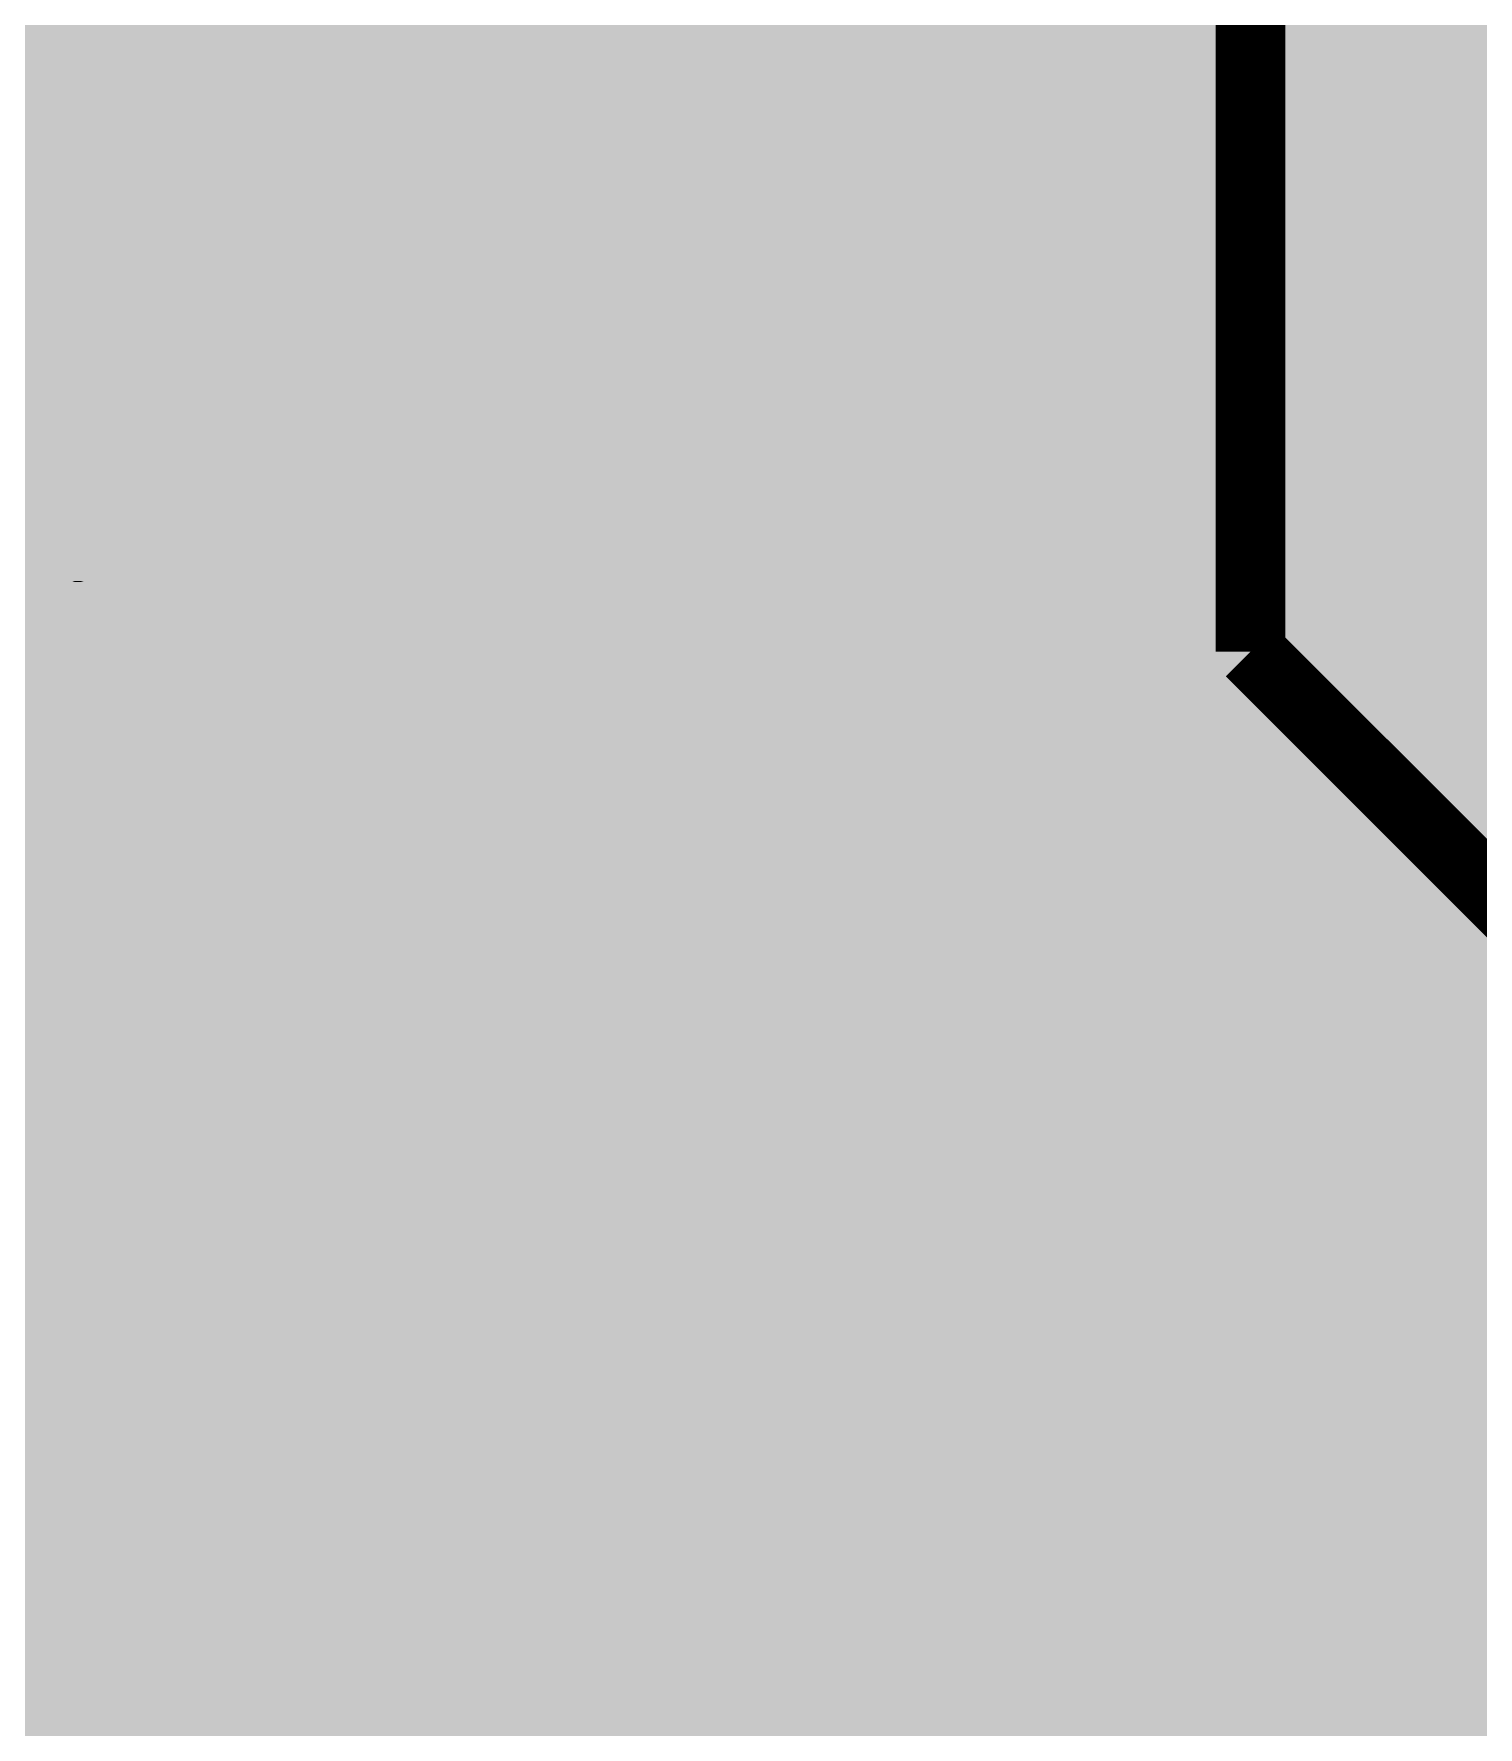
# Model space of a CAD drawing. Header units: millimetres. Extents: x -0.19 to 3.91, y -0.06 to 2.26.
# Drawn here: x 1.0373 to 1.1722, y 0.0737 to 0.2318 of the extents above; entities that cross this region are included whole.
import ezdxf

# ---------------------------------------------------------------- set-up
doc = ezdxf.new("R2010")
doc.units = ezdxf.units.MM
doc.layers.get('0').update_dxf_attribs({"linetype": 'CONTINUOUS', "lineweight": 0})
for name, color, linetype, lineweight in [('PCB_KUR_GBL', 10, 'CONTINUOUS', 0), ('PCB_KUR_GTL', 30, 'CONTINUOUS', 0), ('PCB_KUR_GTO', 163, 'CONTINUOUS', 0)]:
    doc.layers.add(name, color=color, linetype=linetype, lineweight=lineweight)

# ---------------------------------------------------------------- blocks, each defined once
blk = doc.blocks.new('ROUND_7')
h = blk.add_hatch(color=256)
edge = h.paths.add_edge_path(flags=0)
edge.add_arc((0, 0), 0.00325, 0, 360)

msp = doc.modelspace()

# ---------------------------------------------------------------- linework, layer by layer
at = {"layer": 'PCB_KUR_GBL'}
for points in [[(0.582, 0.1837), (0.582, 0.3278), (2.2638, 0.1837), (2.2638, 0.3278)], [(0.582, 0.1822), (0.582, 0.1837), (1.3307, 0.1822), (1.342, 0.1837)], [(0.582, 0.1778), (0.582, 0.1822), (1.3202, 0.1778), (1.3307, 0.1822)], [(0.582, 0.1709), (0.582, 0.1778), (1.3111, 0.1709), (1.3202, 0.1778)], [(0.582, 0.1618), (0.582, 0.1709), (1.3042, 0.1618), (1.3111, 0.1709)], [(0.582, 0.1513), (0.582, 0.1618), (1.2998, 0.1513), (1.3042, 0.1618)], [(0.582, 0.14), (0.582, 0.1513), (1.2983, 0.14), (1.2998, 0.1513)], [(0.582, 0.1287), (0.582, 0.14), (1.2998, 0.1287), (1.2983, 0.14)], [(0.582, 0.1182), (0.582, 0.1287), (1.3042, 0.1182), (1.2998, 0.1287)], [(0.582, 0.1091), (0.582, 0.1182), (1.3111, 0.1091), (1.3042, 0.1182)], [(0.582, 0.1034), (0.582, 0.1091), (1.3185, 0.1034), (1.3111, 0.1091)], [(0.582, 0.0984), (0.582, 0.1034), (1.3168, 0.0984), (1.3185, 0.1034)]]:
    msp.add_solid(points, dxfattribs=at)
at = {"layer": 'PCB_KUR_GTL', "lineweight": 211, "const_width": 0.0065}
for points in [[(1.1509, 0.1741), (1.1509, 0.6313)], [(1.1509, 0.1741), (1.185, 0.14)]]:
    msp.add_lwpolyline(points, dxfattribs=at)
at = {"layer": 'PCB_KUR_GTL'}
for points in [[(0.992, 0.2302), (0.996, 0.2329), (1.1403, 0.2302), (1.1403, 0.2329)], [(0.8736, 0.2248), (0.8736, 0.2293), (1.1403, 0.2248), (1.1403, 0.2293)], [(0.9873, 0.2293), (0.992, 0.2302), (1.1403, 0.2293), (1.1403, 0.2302)], [(0.8717, 0.2152), (0.8736, 0.2248), (1.1403, 0.2152), (1.1403, 0.2248)], [(0.8662, 0.2071), (0.8717, 0.2152), (1.1403, 0.2071), (1.1403, 0.2152)], [(0.8581, 0.2017), (0.8662, 0.2071), (1.1403, 0.2017), (1.1403, 0.2071)], [(0.8485, 0.1998), (0.8581, 0.2017), (1.1403, 0.1998), (1.1403, 0.2017)], [(0.6423, 0.1971), (0.6441, 0.1998), (1.1403, 0.1971), (1.1403, 0.1998)], [(0.6384, 0.1945), (0.6423, 0.1971), (1.1403, 0.1945), (1.1403, 0.1971)], [(0.02953, 0.1741), (0.02954, 0.1935), (1.1403, 0.1741), (1.1403, 0.1935)], [(0.6338, 0.1935), (0.6384, 0.1945), (1.1403, 0.1935), (1.1403, 0.1945)], [(0.02953, 0.1701), (0.02953, 0.1741), (1.1411, 0.1701), (1.1403, 0.1741)], [(0.02953, 0.1696), (0.02953, 0.1701), (1.14144, 0.1696), (1.1411, 0.1701)], [(0.1123, 0.1683), (0.0984, 0.1696), (1.14232, 0.1683), (1.14144, 0.1696)], [(0.11753, 0.1667), (0.1123, 0.1683), (1.1434, 0.1667), (1.14232, 0.1683)], [(0.1257, 0.1642), (0.11753, 0.1667), (1.14589, 0.1642), (1.1434, 0.1667)], [(0.138, 0.1576), (0.1257, 0.1642), (1.15247, 0.1576), (1.14589, 0.1642)], [(0.1488, 0.1488), (0.138, 0.1576), (1.16125, 0.1488), (1.15247, 0.1576)], [(0.1576, 0.138), (0.1488, 0.1488), (1.17202, 0.138), (1.16125, 0.1488)], [(0.16055, 0.1325), (0.1576, 0.138), (1.1775, 0.1325), (1.17202, 0.138)], [(0.16173, 0.1303), (0.16055, 0.1325), (1.181, 0.1303), (1.1775, 0.1325)], [(0.16216, 0.1295), (0.16173, 0.1303), (1.185, 0.1295), (1.181, 0.1303)], [(0.1642, 0.1257), (0.16216, 0.1295), (1.2449, 0.1257), (1.2449, 0.1295)], [(0.16216, 0.1295), (0.16216, 0.1295), (1.2449, 0.1295), (1.185, 0.1295)], [(0.1683, 0.1123), (0.1642, 0.1257), (1.2449, 0.1123), (1.2449, 0.1257)], [(0.1696, 0.0984), (0.1683, 0.1123), (1.2449, 0.0984), (1.2449, 0.1123)], [(0.1683, 0.0845), (0.1696, 0.0984), (1.2449, 0.0845), (1.2449, 0.0984)], [(0.1642, 0.0712), (0.1683, 0.0845), (1.2449, 0.0712), (1.2449, 0.0845)]]:
    msp.add_solid(points, dxfattribs=at)
at = {"layer": 'PCB_KUR_GTO'}
for points in [[(1.024, 0.2287), (1.0231, 0.2307), (1.20985, 0.2287), (1.2106, 0.2307)], [(1.0218, 0.2271), (1.0221, 0.2278), (1.20924, 0.2271), (1.2095, 0.2278)], [(1.0221, 0.2278), (1.0223, 0.2283), (1.2095, 0.2278), (1.20969, 0.2283)], [(1.0223, 0.2283), (1.0224, 0.2284), (1.20969, 0.2283), (1.20973, 0.2284)], [(1.0224, 0.2284), (1.024, 0.2287), (1.20973, 0.2284), (1.20984, 0.2287)], [(1.024, 0.2287), (1.024, 0.2287), (1.20984, 0.2287), (1.20985, 0.2287)], [(1.0213, 0.2259), (1.0218, 0.2271), (1.20879, 0.2259), (1.20924, 0.2271)], [(1.0205, 0.2243), (1.021, 0.2252), (1.20818, 0.2243), (1.20852, 0.2252)], [(1.021, 0.2252), (1.0213, 0.2259), (1.20852, 0.2252), (1.20879, 0.2259)], [(1.0196, 0.222), (1.0201, 0.2233), (1.20731, 0.222), (1.2078, 0.2233)], [(1.0201, 0.2233), (1.0205, 0.2243), (1.2078, 0.2233), (1.20818, 0.2243)], [(1.0191, 0.2207), (1.0196, 0.222), (1.20682, 0.2207), (1.20731, 0.222)], [(1.0183, 0.2191), (1.0191, 0.2207), (1.20622, 0.2191), (1.20682, 0.2207)], [(1.0179, 0.2181), (1.0182, 0.2186), (1.20584, 0.2181), (1.20603, 0.2186)], [(1.0182, 0.2186), (1.0183, 0.2189), (1.20603, 0.2186), (1.20614, 0.2189)], [(1.0183, 0.2189), (1.0183, 0.2191), (1.20614, 0.2189), (1.20622, 0.2191)], [(1.0172, 0.2163), (1.01756, 0.2172), (1.20512, 0.2163), (1.2055, 0.2172)], [(1.01756, 0.2172), (1.0176, 0.2173), (1.2055, 0.2172), (1.20554, 0.2173)], [(1.0176, 0.2173), (1.0179, 0.2181), (1.20554, 0.2173), (1.20584, 0.2181)], [(1.016, 0.2137), (1.0166, 0.2151), (1.20404, 0.2137), (1.20462, 0.2151)], [(1.0166, 0.2151), (1.0172, 0.2163), (1.20462, 0.2151), (1.20512, 0.2163)], [(1.0153, 0.2119), (1.016, 0.2137), (1.20328, 0.2119), (1.20404, 0.2137)], [(1.0144, 0.2099), (1.0153, 0.2119), (1.20245, 0.2099), (1.20328, 0.2119)], [(1.0134, 0.2077), (1.0144, 0.2099), (1.20153, 0.2077), (1.20245, 0.2099)], [(1.0128, 0.2062), (1.0134, 0.2077), (1.2009, 0.2062), (1.20153, 0.2077)], [(1.0124, 0.2052), (1.01264, 0.2058), (1.0381, 0.2052), (1.0399, 0.2058)], [(1.01264, 0.2058), (1.0128, 0.2062), (1.0399, 0.2058), (1.2009, 0.2062)], [(1.01211, 0.2046), (1.0124, 0.2052), (1.0363, 0.2046), (1.0381, 0.2052)], [(1.0444, 0.1817), (1.0447, 0.1819), (1.12225, 0.1817), (1.1219, 0.1819)], [(1.0447, 0.1819), (1.0453, 0.182), (1.1219, 0.1819), (1.12143, 0.182)], [(1.0453, 0.182), (1.0468, 0.1822), (1.12143, 0.182), (1.1205, 0.1822)], [(1.0468, 0.1822), (1.0484, 0.1823), (1.1205, 0.1822), (1.1198, 0.1823)], [(1.0484, 0.1823), (1.0498, 0.1825), (1.1188, 0.1823), (1.1178, 0.1825)], [(1.0484, 0.1823), (1.0484, 0.1823), (1.1198, 0.1823), (1.1188, 0.1823)], [(1.0587, 0.1825), (1.0611, 0.1826), (1.1115, 0.1825), (1.1098, 0.1826)], [(1.14883, 0.1815), (1.14904, 0.1819), (1.1891, 0.1815), (1.1885, 0.1819)], [(1.14904, 0.1819), (1.14919, 0.1822), (1.1885, 0.1819), (1.1876, 0.1822)], [(1.14919, 0.1822), (1.14925, 0.1823), (1.1876, 0.1822), (1.1863, 0.1823)], [(1.14925, 0.1823), (1.14935, 0.1825), (1.1863, 0.1823), (1.1845, 0.1825)], [(1.14935, 0.1825), (1.1494, 0.1826), (1.1824, 0.1825), (1.18082, 0.1826)], [(1.1494, 0.1826), (1.1808, 0.1826), (1.18082, 0.1826), (1.1808, 0.1826)], [(1.0398, 0.1801), (1.0403, 0.1804), (1.1235, 0.1801), (1.1235, 0.1804)], [(1.0403, 0.1804), (1.04083, 0.1806), (1.1235, 0.1804), (1.1235, 0.1806)], [(1.04083, 0.1806), (1.0411, 0.1807), (1.042, 0.1806), (1.0417, 0.1807)], [(1.042, 0.1806), (1.04228, 0.1807), (1.1235, 0.1806), (1.1233, 0.1807)], [(1.04229, 0.1807), (1.04314, 0.181), (1.1233, 0.1807), (1.1232, 0.181)], [(1.04314, 0.181), (1.044, 0.1813), (1.1232, 0.181), (1.12284, 0.1813)], [(1.044, 0.1813), (1.0441, 0.1815), (1.12284, 0.1813), (1.1226, 0.1815)], [(1.0441, 0.1815), (1.0444, 0.1817), (1.1226, 0.1815), (1.12225, 0.1817)], [(1.14806, 0.18), (1.14821, 0.1803), (1.1895, 0.18), (1.1896, 0.1803)], [(1.14821, 0.1803), (1.14827, 0.1804), (1.1896, 0.1803), (1.1896, 0.1804)], [(1.14827, 0.1804), (1.14837, 0.1806), (1.1896, 0.1804), (1.1896, 0.1806)], [(1.14837, 0.1806), (1.14842, 0.1807), (1.1896, 0.1806), (1.1896, 0.1807)], [(1.14842, 0.1807), (1.14858, 0.181), (1.1896, 0.1807), (1.1894, 0.181)], [(1.14858, 0.181), (1.14883, 0.1815), (1.1894, 0.181), (1.1891, 0.1815)], [(1.03849, 0.1782), (1.0387, 0.1787), (1.1227, 0.1782), (1.12288, 0.1787)], [(1.0387, 0.1787), (1.0392, 0.1794), (1.12288, 0.1787), (1.12313, 0.1794)], [(1.0392, 0.1794), (1.03927, 0.1796), (1.12313, 0.1794), (1.1232, 0.1796)], [(1.03927, 0.1796), (1.0393, 0.1797), (1.1232, 0.1796), (1.12326, 0.1797)], [(1.0393, 0.1797), (1.0398, 0.1801), (1.12326, 0.1797), (1.1235, 0.1801)], [(1.1472, 0.1781), (1.1474, 0.1787), (1.1886, 0.1781), (1.18893, 0.1787)], [(1.1474, 0.1787), (1.1475, 0.179), (1.18893, 0.1787), (1.1891, 0.179)], [(1.1475, 0.179), (1.1477, 0.1793), (1.1891, 0.179), (1.18922, 0.1793)], [(1.1477, 0.1793), (1.14806, 0.18), (1.18922, 0.1793), (1.1895, 0.18)], [(1.03801, 0.1769), (1.0382, 0.1775), (1.1221, 0.1769), (1.1224, 0.1775)], [(1.0382, 0.1775), (1.03849, 0.1782), (1.1224, 0.1775), (1.1227, 0.1782)], [(1.1465, 0.1765), (1.1469, 0.1774), (1.18806, 0.1765), (1.18839, 0.1774)], [(1.1469, 0.1774), (1.14703, 0.1777), (1.18839, 0.1774), (1.1885, 0.1777)], [(1.14703, 0.1777), (1.14707, 0.1778), (1.1885, 0.1777), (1.1885, 0.1778)], [(1.14707, 0.1778), (1.1472, 0.1781), (1.1885, 0.1778), (1.1886, 0.1781)], [(1.0376, 0.175), (1.0377, 0.1756), (1.1213, 0.175), (1.12156, 0.1756)], [(1.0377, 0.1759), (1.03786, 0.1764), (1.12169, 0.1759), (1.1219, 0.1764)], [(1.0377, 0.1756), (1.0377, 0.1759), (1.12156, 0.1756), (1.12169, 0.1759)], [(1.03786, 0.1764), (1.03789, 0.1765), (1.1219, 0.1764), (1.122, 0.1765)], [(1.03789, 0.1765), (1.03801, 0.1769), (1.122, 0.1765), (1.1221, 0.1769)], [(1.1459, 0.1753), (1.14615, 0.1758), (1.18756, 0.1753), (1.1878, 0.1758)], [(1.14615, 0.1758), (1.1465, 0.1765), (1.1878, 0.1758), (1.18806, 0.1765)], [(1.0374, 0.1742), (1.0376, 0.175), (1.12096, 0.1742), (1.1213, 0.175)], [(1.0374, 0.1736), (1.0374, 0.1742), (1.1207, 0.1736), (1.12096, 0.1742)], [(1.1453, 0.1739), (1.1459, 0.1753), (1.1869, 0.1739), (1.18756, 0.1753)], [(1.0374, 0.1734), (1.0374, 0.1736), (1.12062, 0.1734), (1.1207, 0.1736)], [(1.0374, 0.1733), (1.0374, 0.1734), (1.12058, 0.1733), (1.12062, 0.1734)], [(1.0376, 0.1729), (1.0374, 0.1733), (1.12042, 0.1729), (1.12058, 0.1733)], [(1.0379, 0.1723), (1.0376, 0.1729), (1.12018, 0.1723), (1.12042, 0.1729)], [(1.14458, 0.1721), (1.1447, 0.1724), (1.1861, 0.1721), (1.18628, 0.1724)], [(1.1447, 0.1724), (1.14479, 0.1726), (1.18628, 0.1724), (1.1864, 0.1726)], [(1.14479, 0.1726), (1.145, 0.1731), (1.1864, 0.1726), (1.1866, 0.1731)], [(1.145, 0.1731), (1.1452, 0.1737), (1.1866, 0.1731), (1.18682, 0.1737)], [(1.1452, 0.1737), (1.1453, 0.1739), (1.18682, 0.1737), (1.1869, 0.1739)], [(1.03797, 0.1721), (1.0379, 0.1723), (1.1201, 0.1721), (1.12018, 0.1723)], [(1.0382, 0.1714), (1.03797, 0.1721), (1.11972, 0.1714), (1.1201, 0.1721)], [(1.0383, 0.1711), (1.0382, 0.1714), (1.11956, 0.1711), (1.11972, 0.1714)], [(1.0384, 0.171), (1.0383, 0.1711), (1.1195, 0.171), (1.11956, 0.1711)], [(1.0386, 0.1708), (1.0384, 0.171), (1.11943, 0.1708), (1.1195, 0.171)], [(1.039, 0.1702), (1.0386, 0.1708), (1.11923, 0.1702), (1.11943, 0.1708)], [(1.14395, 0.1707), (1.1443, 0.1714), (1.1856, 0.1707), (1.18587, 0.1714)], [(1.1443, 0.1714), (1.14454, 0.172), (1.18587, 0.1714), (1.1861, 0.172)], [(1.14454, 0.172), (1.14458, 0.1721), (1.1861, 0.172), (1.1861, 0.1721)], [(1.0394, 0.1698), (1.039, 0.1702), (1.1191, 0.1698), (1.11923, 0.1702)], [(1.0398, 0.1694), (1.0394, 0.1698), (1.11888, 0.1694), (1.1191, 0.1698)], [(1.04016, 0.1689), (1.0398, 0.1694), (1.1186, 0.1689), (1.11888, 0.1694)], [(1.14327, 0.1692), (1.1437, 0.1702), (1.1848, 0.1692), (1.18533, 0.1702)], [(1.1437, 0.1702), (1.14395, 0.1707), (1.18533, 0.1702), (1.1856, 0.1707)], [(1.0406, 0.1683), (1.04016, 0.1689), (1.1185, 0.1683), (1.1186, 0.1689)], [(1.04071, 0.1682), (1.0406, 0.1683), (1.1184, 0.1682), (1.1185, 0.1683)], [(1.042, 0.167), (1.04071, 0.1682), (1.11789, 0.167), (1.1184, 0.1682)], [(1.142, 0.1659), (1.1431, 0.1688), (1.1832, 0.1659), (1.18461, 0.1688)], [(1.1431, 0.1688), (1.14327, 0.1692), (1.18461, 0.1688), (1.1848, 0.1692)], [(1.04266, 0.1663), (1.042, 0.167), (1.1176, 0.1663), (1.11789, 0.167)], [(1.0436, 0.1653), (1.04266, 0.1663), (1.1171, 0.1653), (1.1176, 0.1663)], [(1.0438, 0.1651), (1.0436, 0.1653), (1.117, 0.1651), (1.1171, 0.1653)], [(1.0444, 0.1644), (1.0438, 0.1651), (1.11665, 0.1644), (1.117, 0.1651)], [(1.14135, 0.1644), (1.1417, 0.1651), (1.1827, 0.1644), (1.18293, 0.1651)], [(1.1417, 0.1651), (1.1418, 0.1657), (1.18293, 0.1651), (1.18313, 0.1657)], [(1.1418, 0.1657), (1.142, 0.1659), (1.18313, 0.1657), (1.1832, 0.1659)], [(1.04451, 0.1643), (1.0444, 0.1644), (1.1166, 0.1643), (1.11665, 0.1644)], [(1.0455, 0.1634), (1.04451, 0.1643), (1.11623, 0.1634), (1.1166, 0.1643)], [(1.0469, 0.1621), (1.0455, 0.1634), (1.1157, 0.1621), (1.11623, 0.1634)], [(1.1407, 0.1628), (1.14085, 0.1632), (1.18195, 0.1628), (1.1821, 0.1632)], [(1.14085, 0.1632), (1.1412, 0.1641), (1.1821, 0.1632), (1.18255, 0.1641)], [(1.1412, 0.1641), (1.14135, 0.1644), (1.18255, 0.1641), (1.1827, 0.1644)], [(1.0487, 0.1603), (1.0469, 0.1621), (1.11505, 0.1603), (1.1157, 0.1621)], [(1.1399, 0.1612), (1.14035, 0.1621), (1.18124, 0.1612), (1.1816, 0.1621)], [(1.14035, 0.1621), (1.1404, 0.1622), (1.1816, 0.1621), (1.1816, 0.1622)], [(1.1404, 0.1622), (1.1405, 0.1624), (1.1816, 0.1622), (1.1818, 0.1624)], [(1.1405, 0.1624), (1.1407, 0.1628), (1.1818, 0.1624), (1.18195, 0.1628)], [(1.0491, 0.1599), (1.0487, 0.1603), (1.1149, 0.1599), (1.11505, 0.1603)], [(1.0507, 0.1583), (1.0491, 0.1599), (1.11414, 0.1583), (1.1149, 0.1599)], [(1.13923, 0.1596), (1.1399, 0.1612), (1.1806, 0.1596), (1.18124, 0.1612)], [(1.05099, 0.158), (1.0507, 0.1583), (1.114, 0.158), (1.11414, 0.1583)], [(1.1382, 0.1573), (1.1391, 0.1593), (1.1796, 0.1573), (1.18047, 0.1593)], [(1.1391, 0.1593), (1.13923, 0.1596), (1.18047, 0.1593), (1.1806, 0.1596)], [(1.05252, 0.1564), (1.05099, 0.158), (1.1133, 0.1564), (1.114, 0.158)], [(1.13728, 0.1551), (1.1382, 0.1573), (1.1787, 0.1551), (1.1796, 0.1573)], [(1.053, 0.1559), (1.05252, 0.1564), (1.11313, 0.1559), (1.1133, 0.1564)], [(1.05311, 0.1558), (1.053, 0.1559), (1.1131, 0.1558), (1.11313, 0.1559)], [(1.05356, 0.1554), (1.05311, 0.1558), (1.1128, 0.1554), (1.1131, 0.1558)], [(1.0539, 0.1551), (1.05356, 0.1554), (1.1127, 0.1551), (1.1128, 0.1554)], [(1.05413, 0.1549), (1.0539, 0.1551), (1.1127, 0.1549), (1.1127, 0.1551)], [(1.1372, 0.1549), (1.13728, 0.1551), (1.17861, 0.1549), (1.1787, 0.1551)], [(1.0557, 0.1535), (1.05413, 0.1549), (1.11204, 0.1535), (1.1127, 0.1549)], [(1.0558, 0.1533), (1.0557, 0.1535), (1.11195, 0.1533), (1.11204, 0.1535)], [(1.13625, 0.153), (1.1367, 0.1539), (1.1778, 0.153), (1.17819, 0.1539)], [(1.1367, 0.1539), (1.137, 0.1546), (1.17819, 0.1539), (1.17849, 0.1546)], [(1.137, 0.1546), (1.1372, 0.1549), (1.17849, 0.1546), (1.17861, 0.1549)], [(1.0562, 0.153), (1.0558, 0.1533), (1.11181, 0.153), (1.11195, 0.1533)], [(1.0568, 0.1523), (1.0562, 0.153), (1.11148, 0.1523), (1.11181, 0.153)], [(1.05749, 0.1517), (1.0568, 0.1523), (1.1112, 0.1517), (1.11148, 0.1523)], [(1.13569, 0.1514), (1.1361, 0.1527), (1.1771, 0.1514), (1.17767, 0.1527)], [(1.1361, 0.1527), (1.13625, 0.153), (1.17767, 0.1527), (1.1778, 0.153)], [(1.0576, 0.1516), (1.05749, 0.1517), (1.11116, 0.1516), (1.1112, 0.1517)], [(1.0586, 0.1507), (1.0576, 0.1516), (1.11075, 0.1507), (1.11116, 0.1516)], [(1.0597, 0.1497), (1.0586, 0.1507), (1.1103, 0.1497), (1.11075, 0.1507)], [(1.13507, 0.1501), (1.1356, 0.1511), (1.1765, 0.1501), (1.17696, 0.1511)], [(1.1356, 0.1511), (1.13569, 0.1514), (1.17696, 0.1511), (1.1771, 0.1514)], [(1.0606, 0.1488), (1.0597, 0.1497), (1.1099, 0.1488), (1.1103, 0.1497)], [(1.0622, 0.1472), (1.0606, 0.1488), (1.10921, 0.1472), (1.1099, 0.1488)], [(1.1338, 0.1475), (1.13456, 0.1491), (1.1754, 0.1475), (1.1761, 0.1491)], [(1.13456, 0.1491), (1.1346, 0.1492), (1.1761, 0.1491), (1.1761, 0.1492)], [(1.13461, 0.1492), (1.1347, 0.1494), (1.1761, 0.1492), (1.1762, 0.1494)], [(1.1347, 0.1494), (1.13507, 0.1501), (1.1762, 0.1494), (1.1765, 0.1501)], [(1.06345, 0.146), (1.0622, 0.1472), (1.1087, 0.146), (1.10921, 0.1472)], [(1.13351, 0.1468), (1.1338, 0.1475), (1.1751, 0.1468), (1.1754, 0.1475)], [(1.0648, 0.1447), (1.06345, 0.146), (1.10818, 0.1447), (1.1087, 0.146)], [(1.1326, 0.1446), (1.13351, 0.1468), (1.1742, 0.1446), (1.1751, 0.1468)], [(1.066, 0.1435), (1.0648, 0.1447), (1.1077, 0.1435), (1.10818, 0.1447)], [(1.1321, 0.1434), (1.1326, 0.1446), (1.17366, 0.1434), (1.1742, 0.1446)], [(1.0673, 0.1422), (1.066, 0.1435), (1.10712, 0.1422), (1.1077, 0.1435)], [(1.1313, 0.1417), (1.13174, 0.1424), (1.1729, 0.1417), (1.1732, 0.1424)], [(1.13174, 0.1424), (1.1318, 0.1425), (1.1732, 0.1424), (1.17325, 0.1425)], [(1.1318, 0.1425), (1.1319, 0.1433), (1.17325, 0.1425), (1.17361, 0.1433)], [(1.1319, 0.1433), (1.1321, 0.1434), (1.17361, 0.1433), (1.17365, 0.1434)], [(1.1321, 0.1434), (1.1321, 0.1434), (1.17365, 0.1434), (1.17366, 0.1434)], [(1.06806, 0.1415), (1.0673, 0.1422), (1.1068, 0.1415), (1.10712, 0.1422)], [(1.0685, 0.1411), (1.06806, 0.1415), (1.10663, 0.1411), (1.1068, 0.1415)], [(1.0694, 0.14), (1.0685, 0.1411), (1.10614, 0.14), (1.10663, 0.1411)], [(1.13096, 0.1405), (1.1313, 0.1417), (1.1724, 0.1405), (1.1729, 0.1417)], [(1.0695, 0.1399), (1.0694, 0.14), (1.1061, 0.1399), (1.10614, 0.14)], [(1.0701, 0.1393), (1.0695, 0.1399), (1.1058, 0.1393), (1.1061, 0.1399)], [(1.0702, 0.1392), (1.0701, 0.1393), (1.10577, 0.1392), (1.1058, 0.1393)], [(1.0705, 0.1389), (1.0702, 0.1392), (1.1057, 0.1389), (1.10577, 0.1392)], [(1.13041, 0.139), (1.1309, 0.1403), (1.1717, 0.139), (1.17231, 0.1403)], [(1.1309, 0.1403), (1.13096, 0.1405), (1.17231, 0.1403), (1.1724, 0.1405)], [(0.98312, 0.1371), (0.9835, 0.138), (1.038, 0.1371), (1.03718, 0.138)], [(1.0707, 0.1387), (1.0705, 0.1389), (1.1055, 0.1387), (1.1057, 0.1389)], [(1.0708, 0.1386), (1.0707, 0.1387), (1.1055, 0.1386), (1.1055, 0.1387)], [(1.071, 0.1384), (1.0708, 0.1386), (1.10541, 0.1384), (1.1055, 0.1386)], [(1.0711, 0.1383), (1.071, 0.1384), (1.10537, 0.1383), (1.10541, 0.1384)], [(1.0716, 0.1379), (1.0711, 0.1383), (1.10519, 0.1379), (1.10537, 0.1383)], [(1.0721, 0.1371), (1.0716, 0.1379), (1.10484, 0.1371), (1.10519, 0.1379)], [(1.1296, 0.1371), (1.12986, 0.1377), (1.17084, 0.1371), (1.1711, 0.1377)], [(1.12986, 0.1377), (1.1303, 0.1387), (1.1711, 0.1377), (1.17156, 0.1387)], [(1.1303, 0.1387), (1.13041, 0.139), (1.17156, 0.1387), (1.1717, 0.139)], [(0.98254, 0.1357), (0.98279, 0.1363), (1.0395, 0.1357), (1.0389, 0.1363)], [(0.98279, 0.1363), (0.98312, 0.1371), (1.0389, 0.1363), (1.038, 0.1371)], [(1.0729, 0.1363), (1.0721, 0.1371), (1.10449, 0.1363), (1.10484, 0.1371)], [(1.0736, 0.1352), (1.0729, 0.1363), (1.10401, 0.1352), (1.10449, 0.1363)], [(1.1287, 0.1352), (1.12941, 0.1367), (1.17002, 0.1352), (1.1707, 0.1367)], [(1.12941, 0.1367), (1.12955, 0.137), (1.1707, 0.1367), (1.1708, 0.137)], [(1.12955, 0.137), (1.1296, 0.1371), (1.1708, 0.137), (1.17084, 0.1371)], [(0.98151, 0.1333), (0.9822, 0.1349), (1.0421, 0.1333), (1.04032, 0.1349)], [(0.9822, 0.1349), (0.98228, 0.1351), (1.04032, 0.1349), (1.0401, 0.1351)], [(0.98228, 0.1351), (0.98233, 0.1352), (1.0401, 0.1351), (1.0399, 0.1352)], [(0.98233, 0.1352), (0.98254, 0.1357), (1.0399, 0.1352), (1.0395, 0.1357)], [(1.0746, 0.1341), (1.0736, 0.1352), (1.10353, 0.1341), (1.10401, 0.1352)], [(1.1278, 0.1332), (1.12847, 0.1347), (1.16922, 0.1332), (1.1698, 0.1347)], [(1.12847, 0.1347), (1.1287, 0.1352), (1.1698, 0.1347), (1.17002, 0.1352)], [(0.9809, 0.1319), (0.98151, 0.1333), (1.0438, 0.1319), (1.0421, 0.1333)], [(1.07537, 0.1329), (1.0746, 0.1341), (1.103, 0.1329), (1.10353, 0.1341)], [(1.0764, 0.1313), (1.07537, 0.1329), (1.10226, 0.1313), (1.103, 0.1329)], [(1.1274, 0.1323), (1.1277, 0.1329), (1.16882, 0.1323), (1.1691, 0.1329)], [(1.1277, 0.1329), (1.1278, 0.1332), (1.1691, 0.1329), (1.16922, 0.1332)], [(0.9806, 0.131), (0.9807, 0.1314), (1.04482, 0.131), (1.04437, 0.1314)], [(0.9807, 0.1314), (0.9809, 0.1317), (1.04437, 0.1314), (1.04403, 0.1317)], [(0.9809, 0.1317), (0.9809, 0.1319), (1.04403, 0.1317), (1.0438, 0.1319)], [(1.0765, 0.1312), (1.0764, 0.1313), (1.10221, 0.1312), (1.10226, 0.1313)], [(1.1265, 0.1303), (1.127, 0.1313), (1.1679, 0.1303), (1.16835, 0.1313)], [(1.127, 0.1313), (1.12704, 0.1314), (1.16835, 0.1313), (1.1684, 0.1314)], [(1.12704, 0.1314), (1.1274, 0.1323), (1.1684, 0.1314), (1.16882, 0.1323)], [(0.97973, 0.1291), (0.9803, 0.1304), (1.0469, 0.1291), (1.0455, 0.1304)], [(0.9803, 0.1304), (0.9806, 0.131), (1.0455, 0.1304), (1.04482, 0.131)], [(1.0767, 0.1307), (1.0765, 0.1312), (1.10198, 0.1307), (1.10221, 0.1312)], [(1.0769, 0.1301), (1.0767, 0.1307), (1.1017, 0.1301), (1.10198, 0.1307)], [(1.0774, 0.1294), (1.0769, 0.1301), (1.10141, 0.1294), (1.1017, 0.1301)], [(1.1261, 0.1294), (1.1264, 0.1301), (1.1675, 0.1294), (1.16781, 0.1301)], [(1.1264, 0.1301), (1.1265, 0.1303), (1.16781, 0.1301), (1.1679, 0.1303)], [(0.97917, 0.1279), (0.9796, 0.1288), (1.0482, 0.1279), (1.04723, 0.1288)], [(0.9796, 0.1288), (0.97973, 0.1291), (1.04723, 0.1288), (1.0469, 0.1291)], [(1.07803, 0.1277), (1.0774, 0.1294), (1.1007, 0.1277), (1.10141, 0.1294)], [(1.1251, 0.1272), (1.12557, 0.1282), (1.1666, 0.1272), (1.1671, 0.1282)], [(1.12557, 0.1282), (1.12566, 0.1284), (1.1671, 0.1282), (1.1671, 0.1284)], [(1.12566, 0.1284), (1.1258, 0.1287), (1.1671, 0.1284), (1.1672, 0.1287)], [(1.1258, 0.1287), (1.1261, 0.1294), (1.1672, 0.1287), (1.1675, 0.1294)], [(0.97839, 0.1261), (0.9787, 0.1269), (1.0504, 0.1261), (1.0494, 0.1269)], [(0.9787, 0.1269), (0.97917, 0.1279), (1.0494, 0.1269), (1.0482, 0.1279)], [(1.0781, 0.1275), (1.07803, 0.1277), (1.10061, 0.1275), (1.1007, 0.1277)], [(1.07874, 0.1255), (1.0781, 0.1275), (1.0997, 0.1255), (1.10061, 0.1275)], [(1.12463, 0.1261), (1.1251, 0.1272), (1.166, 0.1261), (1.1666, 0.1272)], [(0.9778, 0.1246), (0.97807, 0.1253), (1.05185, 0.1246), (1.0511, 0.1253)], [(0.97807, 0.1253), (0.97839, 0.1261), (1.0511, 0.1253), (1.0504, 0.1261)], [(1.0788, 0.1253), (1.07874, 0.1255), (1.09963, 0.1253), (1.0997, 0.1255)], [(1.0788, 0.1252), (1.0788, 0.1253), (1.0996, 0.1252), (1.09963, 0.1253)], [(1.079, 0.1247), (1.0788, 0.1252), (1.09943, 0.1247), (1.0996, 0.1252)], [(1.1239, 0.1243), (1.1245, 0.1258), (1.16529, 0.1243), (1.16588, 0.1258)], [(1.1245, 0.1258), (1.12463, 0.1261), (1.16588, 0.1258), (1.166, 0.1261)], [(0.97708, 0.1231), (0.97751, 0.124), (1.0533, 0.1231), (1.0525, 0.124)], [(0.97751, 0.124), (0.9778, 0.1246), (1.0525, 0.124), (1.05185, 0.1246)], [(1.07902, 0.1246), (1.079, 0.1247), (1.0994, 0.1246), (1.09943, 0.1247)], [(1.0791, 0.1242), (1.07902, 0.1246), (1.09922, 0.1242), (1.0994, 0.1246)], [(1.07921, 0.1237), (1.0791, 0.1242), (1.099, 0.1237), (1.09922, 0.1242)], [(1.0793, 0.1233), (1.07921, 0.1237), (1.09887, 0.1233), (1.099, 0.1237)], [(1.12343, 0.1233), (1.1236, 0.1237), (1.1649, 0.1233), (1.16506, 0.1237)], [(1.1236, 0.1237), (1.1239, 0.1242), (1.16506, 0.1237), (1.16525, 0.1242)], [(1.1239, 0.1242), (1.1239, 0.1243), (1.16525, 0.1242), (1.16529, 0.1243)], [(0.97632, 0.1214), (0.9766, 0.1221), (1.0548, 0.1214), (1.05428, 0.1221)], [(0.9766, 0.1221), (0.97684, 0.1226), (1.05428, 0.1221), (1.0539, 0.1226)], [(0.97684, 0.1226), (0.97689, 0.1227), (1.0539, 0.1226), (1.0538, 0.1227)], [(0.97689, 0.1227), (0.97708, 0.1231), (1.0538, 0.1227), (1.0533, 0.1231)], [(1.07932, 0.1231), (1.0793, 0.1233), (1.0988, 0.1231), (1.09887, 0.1233)], [(1.07935, 0.1227), (1.07932, 0.1231), (1.0985, 0.1227), (1.0988, 0.1231)], [(1.07938, 0.1224), (1.07935, 0.1227), (1.0984, 0.1224), (1.0985, 0.1227)], [(1.07938, 0.1223), (1.07938, 0.1224), (1.0984, 0.1223), (1.0984, 0.1224)], [(1.0794, 0.1221), (1.07938, 0.1223), (1.09832, 0.1221), (1.0984, 0.1223)], [(1.0796, 0.1208), (1.0794, 0.1221), (1.09777, 0.1208), (1.09832, 0.1221)], [(1.12248, 0.1211), (1.1229, 0.122), (1.164, 0.1211), (1.16436, 0.122)], [(1.1229, 0.122), (1.12294, 0.1221), (1.16436, 0.122), (1.1644, 0.1221)], [(1.12294, 0.1221), (1.1233, 0.123), (1.1644, 0.1221), (1.16477, 0.123)], [(1.1233, 0.123), (1.12343, 0.1233), (1.16477, 0.123), (1.1649, 0.1233)], [(0.9756, 0.1196), (0.97584, 0.1202), (1.0558, 0.1196), (1.0555, 0.1202)], [(0.97584, 0.1202), (0.97632, 0.1214), (1.0555, 0.1202), (1.0548, 0.1214)], [(1.0796, 0.1192), (1.0796, 0.1208), (1.0971, 0.1192), (1.09777, 0.1208)], [(1.12206, 0.1201), (1.12218, 0.1204), (1.1636, 0.1201), (1.1637, 0.1204)], [(1.12218, 0.1204), (1.1223, 0.1207), (1.1637, 0.1204), (1.16383, 0.1207)], [(1.1223, 0.1207), (1.12248, 0.1211), (1.16383, 0.1207), (1.164, 0.1211)], [(0.97504, 0.1183), (0.97543, 0.1192), (1.0564, 0.1183), (1.056, 0.1192)], [(0.97543, 0.1192), (0.9756, 0.1196), (1.056, 0.1192), (1.0558, 0.1196)], [(1.0797, 0.1174), (1.0796, 0.1192), (1.09627, 0.1174), (1.0971, 0.1192)], [(1.121, 0.1174), (1.1217, 0.1192), (1.16241, 0.1174), (1.1632, 0.1192)], [(1.1217, 0.1192), (1.12206, 0.1201), (1.1632, 0.1192), (1.1636, 0.1201)], [(0.9744, 0.117), (0.9746, 0.1173), (1.05666, 0.117), (1.05654, 0.1173)], [(0.9746, 0.1173), (0.97464, 0.1174), (1.05654, 0.1173), (1.0565, 0.1174)], [(0.97464, 0.1174), (0.97504, 0.1183), (1.0565, 0.1174), (1.0564, 0.1183)], [(1.0797, 0.1173), (1.0797, 0.1174), (1.09622, 0.1173), (1.09627, 0.1174)], [(1.0797, 0.117), (1.0797, 0.1173), (1.09608, 0.117), (1.09622, 0.1173)], [(1.12028, 0.1158), (1.121, 0.1174), (1.1617, 0.1158), (1.16241, 0.1174)], [(0.9737, 0.1154), (0.9742, 0.1163), (1.0566, 0.1154), (1.0567, 0.1163)], [(0.9742, 0.1163), (0.97423, 0.1164), (1.0567, 0.1163), (1.0567, 0.1164)], [(0.97423, 0.1164), (0.97437, 0.1169), (1.0567, 0.1164), (1.0567, 0.1169)], [(0.97437, 0.1169), (0.9744, 0.117), (1.0567, 0.1169), (1.05666, 0.117)], [(1.0797, 0.1166), (1.0797, 0.117), (1.0959, 0.1166), (1.09608, 0.117)], [(1.0797, 0.116), (1.0797, 0.1166), (1.09565, 0.116), (1.0959, 0.1166)], [(1.0797, 0.1145), (1.0797, 0.116), (1.09504, 0.1145), (1.09565, 0.116)], [(1.1201, 0.1154), (1.12028, 0.1158), (1.16152, 0.1154), (1.1617, 0.1158)], [(0.97275, 0.1132), (0.9733, 0.1142), (1.0561, 0.1132), (1.05641, 0.1142)], [(0.9733, 0.1142), (0.9734, 0.1145), (1.05641, 0.1142), (1.0565, 0.1145)], [(0.9734, 0.1145), (0.9737, 0.1154), (1.0565, 0.1145), (1.0566, 0.1154)], [(1.0797, 0.1144), (1.0797, 0.1145), (1.095, 0.1144), (1.09504, 0.1145)], [(1.0797, 0.1129), (1.0797, 0.1144), (1.09429, 0.1129), (1.095, 0.1144)], [(1.11935, 0.1138), (1.1197, 0.1145), (1.1608, 0.1138), (1.16111, 0.1145)], [(1.1197, 0.1145), (1.12, 0.1151), (1.16111, 0.1145), (1.16138, 0.1151)], [(1.12, 0.1151), (1.1201, 0.1154), (1.16138, 0.1151), (1.16152, 0.1154)], [(0.9724, 0.1122), (0.97253, 0.1126), (1.0555, 0.1122), (1.0558, 0.1126)], [(0.97253, 0.1126), (0.9727, 0.1131), (1.0558, 0.1126), (1.05605, 0.1131)], [(0.9727, 0.1131), (0.97275, 0.1132), (1.05605, 0.1131), (1.0561, 0.1132)], [(1.0797, 0.1128), (1.0797, 0.1129), (1.09424, 0.1128), (1.09429, 0.1129)], [(1.0797, 0.1126), (1.0797, 0.1128), (1.09415, 0.1126), (1.09424, 0.1128)], [(1.0797, 0.1125), (1.0797, 0.1126), (1.0941, 0.1125), (1.09415, 0.1126)], [(1.0797, 0.1118), (1.0797, 0.1125), (1.09387, 0.1118), (1.0941, 0.1125)], [(1.1186, 0.1122), (1.1192, 0.1135), (1.16021, 0.1122), (1.16069, 0.1135)], [(1.1192, 0.1135), (1.11935, 0.1138), (1.16069, 0.1135), (1.1608, 0.1138)], [(0.9717, 0.1107), (0.9718, 0.1112), (1.0543, 0.1107), (1.05476, 0.1112)], [(0.9717, 0.1106), (0.9717, 0.1107), (1.05417, 0.1106), (1.0543, 0.1107)], [(0.9718, 0.1112), (0.9723, 0.1119), (1.05476, 0.1112), (1.0554, 0.1119)], [(0.9723, 0.1119), (0.97237, 0.1121), (1.0554, 0.1119), (1.0554, 0.1121)], [(0.97237, 0.1121), (0.9724, 0.1122), (1.0554, 0.1121), (1.0555, 0.1122)], [(1.07964, 0.11), (1.0797, 0.1107), (1.0931, 0.11), (1.09345, 0.1107)], [(1.0797, 0.111), (1.0797, 0.1118), (1.0936, 0.111), (1.09387, 0.1118)], [(1.0797, 0.1107), (1.0797, 0.111), (1.09345, 0.1107), (1.0936, 0.111)], [(1.1179, 0.1103), (1.1181, 0.1107), (1.1593, 0.1103), (1.1595, 0.1107)], [(1.1181, 0.1107), (1.1185, 0.1119), (1.1595, 0.1107), (1.1601, 0.1119)], [(1.1185, 0.1119), (1.1186, 0.1122), (1.1601, 0.1119), (1.16021, 0.1122)], [(0.9718, 0.1103), (0.9717, 0.1106), (1.05378, 0.1103), (1.05417, 0.1106)], [(0.972, 0.1099), (0.9718, 0.1103), (1.05326, 0.1099), (1.05378, 0.1103)], [(0.97216, 0.1097), (0.972, 0.1099), (1.053, 0.1097), (1.05326, 0.1099)], [(0.9724, 0.1094), (0.97216, 0.1097), (1.0525, 0.1094), (1.053, 0.1097)], [(0.97275, 0.1091), (0.9724, 0.1094), (1.052, 0.1091), (1.0525, 0.1094)], [(1.0794, 0.1091), (1.07953, 0.1093), (1.0927, 0.1091), (1.0928, 0.1093)], [(1.07953, 0.1093), (1.0796, 0.1094), (1.0928, 0.1093), (1.09284, 0.1094)], [(1.0796, 0.1096), (1.07964, 0.11), (1.09293, 0.1096), (1.0931, 0.11)], [(1.0796, 0.1094), (1.0796, 0.1096), (1.09284, 0.1094), (1.09293, 0.1096)], [(1.1173, 0.1091), (1.1179, 0.1103), (1.1587, 0.1091), (1.1593, 0.1103)], [(0.9731, 0.1088), (0.97275, 0.1091), (1.0517, 0.1088), (1.052, 0.1091)], [(0.97365, 0.1086), (0.9731, 0.1088), (1.051, 0.1086), (1.0516, 0.1088)], [(0.9731, 0.1088), (0.9731, 0.1088), (1.0516, 0.1088), (1.0517, 0.1088)], [(0.9742, 0.1084), (0.97365, 0.1086), (1.05, 0.1084), (1.051, 0.1086)], [(0.97473, 0.1083), (0.9742, 0.1084), (1.0487, 0.1083), (1.05, 0.1084)], [(0.9758, 0.1081), (0.97473, 0.1083), (1.0475, 0.1081), (1.0487, 0.1083)], [(0.9766, 0.108), (0.9758, 0.1081), (1.0452, 0.108), (1.0462, 0.1081)], [(1.0784, 0.1067), (1.0788, 0.1077), (1.09167, 0.1067), (1.0921, 0.1077)], [(1.0788, 0.1077), (1.0791, 0.1086), (1.0921, 0.1077), (1.09249, 0.1086)], [(1.0791, 0.1086), (1.0794, 0.1091), (1.09249, 0.1086), (1.0927, 0.1091)], [(1.1159, 0.1058), (1.11683, 0.108), (1.15739, 0.1058), (1.1583, 0.108)], [(1.11683, 0.108), (1.11688, 0.1081), (1.1583, 0.108), (1.1583, 0.1081)], [(1.11688, 0.1081), (1.11696, 0.1083), (1.1583, 0.1081), (1.1584, 0.1083)], [(1.11696, 0.1083), (1.1173, 0.1091), (1.1584, 0.1083), (1.1587, 0.1091)], [(1.078, 0.1056), (1.0784, 0.1067), (1.0912, 0.1056), (1.09167, 0.1067)], [(1.0774, 0.1043), (1.078, 0.1056), (1.09063, 0.1043), (1.0912, 0.1056)], [(1.1151, 0.1039), (1.1153, 0.1045), (1.1566, 0.1039), (1.15685, 0.1045)], [(1.1153, 0.1045), (1.1156, 0.1052), (1.15685, 0.1045), (1.15714, 0.1052)], [(1.1156, 0.1052), (1.1159, 0.1056), (1.15714, 0.1052), (1.1573, 0.1056)], [(1.1159, 0.1056), (1.1159, 0.1058), (1.15731, 0.1056), (1.15739, 0.1058)], [(1.1159, 0.1056), (1.1159, 0.1056), (1.1573, 0.1056), (1.15731, 0.1056)], [(1.0765, 0.1027), (1.0767, 0.1029), (1.09001, 0.1027), (1.09009, 0.1029)], [(1.0767, 0.1029), (1.07725, 0.104), (1.09009, 0.1029), (1.0905, 0.104)], [(1.07725, 0.104), (1.0774, 0.1043), (1.0905, 0.104), (1.09063, 0.1043)], [(1.1144, 0.1026), (1.115, 0.1036), (1.15595, 0.1026), (1.15645, 0.1036)], [(1.115, 0.1036), (1.1151, 0.1039), (1.15645, 0.1036), (1.1566, 0.1039)], [(1.07568, 0.1011), (1.0759, 0.1016), (1.0893, 0.1011), (1.08953, 0.1016)], [(1.0759, 0.1016), (1.0764, 0.1023), (1.08953, 0.1016), (1.08985, 0.1023)], [(1.0764, 0.1023), (1.07642, 0.1024), (1.08985, 0.1023), (1.0899, 0.1024)], [(1.07642, 0.1024), (1.0765, 0.1027), (1.0899, 0.1024), (1.09001, 0.1027)], [(1.11358, 0.1005), (1.114, 0.1014), (1.1549, 0.1005), (1.15535, 0.1014)], [(1.114, 0.1014), (1.11423, 0.1021), (1.15535, 0.1014), (1.1557, 0.1021)], [(1.11423, 0.1021), (1.1144, 0.1026), (1.1557, 0.1021), (1.15595, 0.1026)], [(1.07485, 0.0995), (1.07517, 0.1001), (1.0886, 0.0995), (1.0889, 0.1001)], [(1.07517, 0.1001), (1.0755, 0.1007), (1.0889, 0.1001), (1.08914, 0.1007)], [(1.0755, 0.1007), (1.07568, 0.1011), (1.08914, 0.1007), (1.0893, 0.1011)], [(1.11293, 0.0991), (1.11358, 0.1005), (1.1544, 0.0991), (1.1549, 0.1005)], [(1.07347, 0.0973), (1.0743, 0.0985), (1.0876, 0.0973), (1.08817, 0.0985)], [(1.0743, 0.0985), (1.07468, 0.0992), (1.08817, 0.0985), (1.0885, 0.0992)], [(1.07468, 0.0992), (1.07485, 0.0995), (1.0885, 0.0992), (1.0886, 0.0995)], [(1.11226, 0.0975), (1.1125, 0.0981), (1.1536, 0.0975), (1.1539, 0.0981)], [(1.1125, 0.0981), (1.1127, 0.0986), (1.1539, 0.0981), (1.15415, 0.0986)], [(1.1127, 0.0986), (1.11293, 0.0991), (1.15415, 0.0986), (1.1544, 0.0991)], [(1.0727, 0.0962), (1.07347, 0.0973), (1.08712, 0.0962), (1.0876, 0.0973)], [(1.1115, 0.0956), (1.11214, 0.0972), (1.15274, 0.0956), (1.1535, 0.0972)], [(1.11214, 0.0972), (1.11226, 0.0975), (1.1535, 0.0972), (1.1536, 0.0975)], [(1.0711, 0.0944), (1.0717, 0.095), (1.08634, 0.0944), (1.0866, 0.095)], [(1.0717, 0.095), (1.07224, 0.0957), (1.0866, 0.095), (1.0869, 0.0957)], [(1.07224, 0.0957), (1.0724, 0.0959), (1.0869, 0.0957), (1.08699, 0.0959)], [(1.0724, 0.0959), (1.0727, 0.096), (1.08699, 0.0959), (1.08703, 0.096)], [(1.0727, 0.096), (1.0727, 0.0962), (1.08703, 0.096), (1.08712, 0.0962)], [(1.11065, 0.0937), (1.11137, 0.0953), (1.152, 0.0937), (1.1526, 0.0953)], [(1.11137, 0.0953), (1.1115, 0.0956), (1.1526, 0.0953), (1.15274, 0.0956)], [(1.06962, 0.093), (1.0704, 0.0937), (1.0858, 0.093), (1.08607, 0.0937)], [(1.0704, 0.0937), (1.071, 0.0943), (1.08607, 0.0937), (1.0863, 0.0943)], [(1.071, 0.0943), (1.0711, 0.0944), (1.0863, 0.0943), (1.08634, 0.0944)], [(1.1102, 0.0927), (1.11065, 0.0937), (1.15153, 0.0927), (1.152, 0.0937)], [(1.0678, 0.0915), (1.0682, 0.0918), (1.08523, 0.0915), (1.08536, 0.0918)], [(1.0682, 0.0918), (1.0683, 0.0919), (1.08536, 0.0918), (1.0854, 0.0919)], [(1.0683, 0.0919), (1.0694, 0.0928), (1.0854, 0.0919), (1.08573, 0.0928)], [(1.0694, 0.0928), (1.06962, 0.093), (1.08573, 0.0928), (1.0858, 0.093)], [(1.10953, 0.0912), (1.10998, 0.0922), (1.1509, 0.0912), (1.1513, 0.0922)], [(1.10998, 0.0922), (1.1102, 0.0927), (1.1513, 0.0922), (1.15153, 0.0927)], [(1.0647, 0.0893), (1.0664, 0.0905), (1.08423, 0.0893), (1.08476, 0.0905)], [(1.0664, 0.0905), (1.06653, 0.0906), (1.08476, 0.0905), (1.0848, 0.0906)], [(1.06653, 0.0906), (1.0668, 0.0908), (1.0848, 0.0906), (1.0848, 0.0908)], [(1.0668, 0.0908), (1.0672, 0.0911), (1.0848, 0.0908), (1.08502, 0.0911)], [(1.0672, 0.0911), (1.06735, 0.0912), (1.08502, 0.0911), (1.0851, 0.0912)], [(1.06735, 0.0912), (1.0678, 0.0915), (1.0851, 0.0912), (1.08523, 0.0915)], [(1.109, 0.09), (1.10909, 0.0902), (1.15037, 0.09), (1.1504, 0.0902)], [(1.10909, 0.0902), (1.10953, 0.0912), (1.1504, 0.0902), (1.1509, 0.0912)], [(1.0627, 0.0881), (1.0647, 0.0893), (1.0837, 0.0881), (1.08423, 0.0893)], [(1.1081, 0.088), (1.1086, 0.089), (1.14956, 0.088), (1.15, 0.089)], [(1.1086, 0.089), (1.10868, 0.0892), (1.15, 0.089), (1.15, 0.0892)], [(1.10868, 0.0892), (1.10884, 0.0896), (1.15, 0.0892), (1.1503, 0.0896)], [(1.10884, 0.0896), (1.109, 0.09), (1.1503, 0.0896), (1.15037, 0.09)], [(1.0606, 0.0868), (1.0616, 0.0876), (1.08312, 0.0868), (1.08348, 0.0876)], [(1.0616, 0.0876), (1.0624, 0.088), (1.08348, 0.0876), (1.08365, 0.088)], [(1.0624, 0.088), (1.0627, 0.0881), (1.08365, 0.088), (1.0837, 0.0881)], [(1.1076, 0.0865), (1.1079, 0.0873), (1.1489, 0.0865), (1.14925, 0.0873)], [(1.1079, 0.0873), (1.108, 0.0879), (1.14925, 0.0873), (1.14951, 0.0879)], [(1.108, 0.0879), (1.1081, 0.088), (1.14951, 0.0879), (1.14956, 0.088)], [(1.058, 0.0851), (1.0586, 0.0855), (1.08237, 0.0851), (1.08255, 0.0855)], [(1.0586, 0.0855), (1.059, 0.086), (1.08255, 0.0855), (1.08277, 0.086)], [(1.059, 0.086), (1.0593, 0.0861), (1.08277, 0.086), (1.08282, 0.0861)], [(1.0593, 0.0861), (1.0606, 0.0868), (1.08282, 0.0861), (1.08312, 0.0868)], [(1.1068, 0.0848), (1.1073, 0.0857), (1.14814, 0.0848), (1.14854, 0.0857)], [(1.1073, 0.0857), (1.1076, 0.0865), (1.14854, 0.0857), (1.1489, 0.0865)], [(1.0577, 0.0845), (1.0578, 0.0848), (1.08211, 0.0845), (1.08224, 0.0848)], [(1.0577, 0.0844), (1.0577, 0.0845), (1.08207, 0.0844), (1.08211, 0.0845)], [(1.0577, 0.0841), (1.0577, 0.0844), (1.08193, 0.0841), (1.08207, 0.0844)], [(1.0578, 0.0832), (1.0577, 0.0841), (1.08154, 0.0832), (1.08193, 0.0841)], [(1.0578, 0.0848), (1.058, 0.0851), (1.08224, 0.0848), (1.08237, 0.0851)], [(1.1064, 0.0833), (1.1065, 0.0841), (1.14748, 0.0833), (1.14784, 0.0841)], [(1.1065, 0.0841), (1.1068, 0.0848), (1.14784, 0.0841), (1.14814, 0.0848)], [(1.058, 0.0827), (1.0578, 0.0832), (1.08132, 0.0827), (1.08154, 0.0832)], [(1.0583, 0.0823), (1.058, 0.0827), (1.08114, 0.0823), (1.08132, 0.0827)], [(1.0589, 0.0819), (1.0583, 0.0823), (1.08096, 0.0819), (1.08114, 0.0823)], [(1.1063, 0.083), (1.1064, 0.0833), (1.14735, 0.083), (1.14748, 0.0833)], [(1.1064, 0.0827), (1.1063, 0.083), (1.14722, 0.0827), (1.14735, 0.083)], [(1.1065, 0.0826), (1.1064, 0.0827), (1.14717, 0.0826), (1.14722, 0.0827)], [(1.107, 0.0823), (1.1065, 0.0826), (1.14704, 0.0823), (1.14717, 0.0826)], [(1.1079, 0.082), (1.107, 0.0823), (1.14691, 0.082), (1.14704, 0.0823)], [(1.0596, 0.0817), (1.0589, 0.0819), (1.08088, 0.0817), (1.08096, 0.0819)], [(1.0608, 0.0816), (1.0602, 0.0817), (1.08083, 0.0816), (1.08088, 0.0817)], [(1.0632, 0.0814), (1.0618, 0.0816), (1.08074, 0.0814), (1.08083, 0.0816)], [(1.0672, 0.0813), (1.065, 0.0814), (1.0807, 0.0813), (1.08074, 0.0814)], [(1.1089, 0.0817), (1.1079, 0.082), (1.14678, 0.0817), (1.14691, 0.082)], [(1.1105, 0.0816), (1.1089, 0.0817), (1.14673, 0.0816), (1.14678, 0.0817)], [(1.1114, 0.0814), (1.1105, 0.0816), (1.14664, 0.0814), (1.14673, 0.0816)], [(1.1188, 0.0813), (1.1167, 0.0814), (1.1466, 0.0813), (1.14664, 0.0814)]]:
    msp.add_solid(points, dxfattribs=at)

# ---------------------------------------------------------------- block references
at = {"layer": 'PCB_KUR_GTL'}
msp.add_blockref('ROUND_7', (1.1509, 0.1741), dxfattribs=at)
msp.add_blockref('ROUND_7', (1.1509, 0.1741), dxfattribs=at)

doc.saveas('drawing.dxf')
